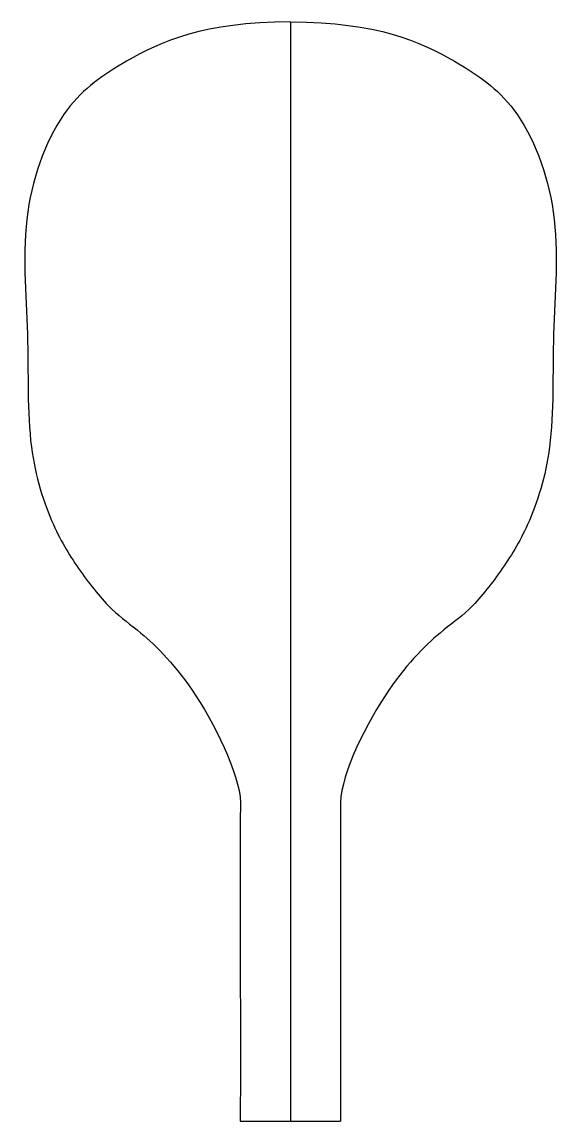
# Model space of a CAD drawing. Extents: x -4.3 to 3.3, y -2.3 to 13.4.
import ezdxf

# ---------------------------------------------------------------- set-up
doc = ezdxf.new("R2010")
doc.units = 0
doc.header["$MEASUREMENT"] = 0
doc.layers.add('MODELSKETCH_VISIBLE', color=7, linetype='CONTINUOUS')

msp = doc.modelspace()

# ---------------------------------------------------------------- linework, layer by layer
at = {"layer": 'MODELSKETCH_VISIBLE'}
for p, q in [((-0.512, 13.412), (-0.514, -2.299)), ((-1.23, -2.299), (0.202, -2.299)), ((-0.514, -2.299), (0.202, -2.299))]:
    msp.add_line(p, q, dxfattribs=at)
for points in [[(-0.512, 13.412), (-1.76, 13.41), (-2.767, 12.947), (-3.807, 12.236), (-4.406, 10.676), (-4.229, 8.968), (-4.299, 7.366), (-3.942, 6.225), (-3.536, 5.571), (-3.075, 4.985), (-2.61, 4.677), (-1.81, 3.866), (-1.199, 2.555), (-1.229, 2.183)], [(-0.512, 13.412), (0.736, 13.41), (1.742, 12.946), (2.782, 12.236), (3.381, 10.675), (3.203, 8.967), (3.273, 7.365), (2.916, 6.225), (2.509, 5.571), (2.049, 4.984), (1.583, 4.677), (0.784, 3.866), (0.172, 2.555), (0.202, 2.183)]]:
    msp.add_open_spline(points, degree=3, knots=[0, 0, 0, 0, 0.125474, 0.210155, 0.311203, 0.418153, 0.520872, 0.607718, 0.678745, 0.74685, 0.805743, 0.893915, 1, 1, 1, 1], dxfattribs=at)
for points in [[(-1.229, 2.183), (-1.234, 0.689), (-1.226, -0.805), (-1.23, -2.299)], [(0.202, 2.183), (0.207, 0.689), (0.198, -0.805), (0.202, -2.299)]]:
    msp.add_open_spline(points, degree=3, dxfattribs=at)

doc.saveas('drawing.dxf')
